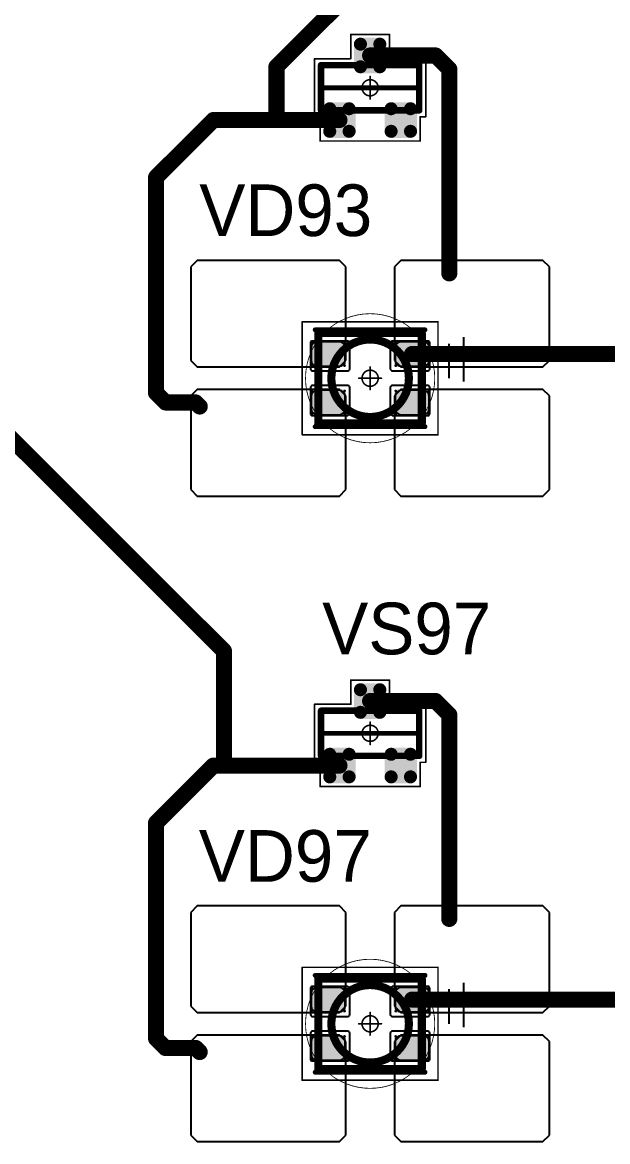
# Model space of a CAD drawing. Header units: millimetres. Extents: x 0 to 400, y 0 to 514.
# Drawn here: x 269.24 to 287.35, y 208.85 to 243.53 of the extents above; entities that cross this region are included whole.
import ezdxf

# ---------------------------------------------------------------- set-up
doc = ezdxf.new("R2010")
doc.units = ezdxf.units.MM
for name, color, linetype in [('Mechanical13', 56, 'Continuous'), ('Mechanical15', 56, 'Continuous'), ('Mechanical2', 216, 'Continuous'), ('TopLayer', 1, 'Continuous'), ('TopOverlay', 2, 'Continuous'), ('TopPaste', 8, 'Continuous'), ('TopSolder', 216, 'Continuous')]:
    doc.layers.add(name, color=color, linetype=linetype)

# ---------------------------------------------------------------- blocks, each defined once
blk = doc.blocks.new('SOT23_85')
at = {"layer": 'Mechanical13', "const_width": 0.2}
for points in [[(-0.7, 1.52), (0.7, 1.52)], [(-0.7, 1.52), (-0.7, -1.52)], [(0.7, 1.52), (0.7, -1.52)], [(-0.7, -1.52), (0.7, -1.52)]]:
    blk.add_lwpolyline(points, dxfattribs=at)
at = {"layer": 'Mechanical13', "const_width": 0.1}
for points in [[(-0.75, 1.52, 1), (-0.65, 1.52, 1)], [(-0.75, 1.52, 1), (-0.65, 1.52, 1)], [(0.65, 1.52, 1), (0.75, 1.52, 1)], [(0.65, 1.52, 1), (0.75, 1.52, 1)], [(-0.75, -1.52, 1), (-0.65, -1.52, 1)], [(-0.75, -1.52, 1), (-0.65, -1.52, 1)], [(0.65, -1.52, 1), (0.75, -1.52, 1)], [(0.65, -1.52, 1), (0.75, -1.52, 1)]]:
    blk.add_lwpolyline(points, format="xyb", close=True, dxfattribs=at)
at = {"layer": 'Mechanical15', "const_width": 0.05}
for points in [[(-0.9, 1.72), (-0.9, 1.55)], [(-0.9, 1.72), (0.9, 1.72)], [(0.9, 1.72), (0.9, 0.6)], [(-1.65, 1.55), (-1.65, -1.55)], [(-1.65, 1.55), (-0.9, 1.55)], [(0, 0.35), (0, -0.35)], [(0.9, 0.6), (1.65, 0.6)], [(1.65, 0.6), (1.65, -0.6)], [(-0.35, 0), (0.35, 0)], [(0.9, -0.6), (1.65, -0.6)], [(0.9, -0.6), (0.9, -1.72)], [(-1.65, -1.55), (-0.9, -1.55)], [(-0.9, -1.55), (-0.9, -1.72)], [(-0.9, -1.72), (0.9, -1.72)]]:
    blk.add_lwpolyline(points, dxfattribs=at)
at = {"layer": 'Mechanical15'}
for points, const_width in [([(-0.913, 1.72, 1), (-0.888, 1.72, 1)], 0.025), ([(-0.913, 1.72, 1), (-0.888, 1.72, 1)], 0.025), ([(0.888, 1.72, 1), (0.913, 1.72, 1)], 0.025), ([(0.888, 1.72, 1), (0.913, 1.72, 1)], 0.025), ([(-1.662, 1.55, 1), (-1.637, 1.55, 1)], 0.025), ([(-1.662, 1.55, 1), (-1.637, 1.55, 1)], 0.025), ([(-0.913, 1.55, 1), (-0.888, 1.55, 1)], 0.025), ([(-0.913, 1.55, 1), (-0.888, 1.55, 1)], 0.025), ([(-0.012, 0.35, 1), (0.012, 0.35, 1)], 0.025), ([(0.888, 0.6, 1), (0.913, 0.6, 1)], 0.025), ([(0.888, 0.6, 1), (0.913, 0.6, 1)], 0.025), ([(1.637, 0.6, 1), (1.662, 0.6, 1)], 0.025), ([(1.637, 0.6, 1), (1.662, 0.6, 1)], 0.025), ([(-0.362, 0, 1), (-0.337, 0, 1)], 0.025), ([(0.25, 0, 1), (-0.25, 0, 1)], 0.05), ([(-0.262, 0, 1), (-0.238, 0, 1)], 0.025), ([(0.238, 0, 1), (0.262, 0, 1)], 0.025), ([(0.337, 0, 1), (0.362, 0, 1)], 0.025), ([(-0.012, -0.35, 1), (0.012, -0.35, 1)], 0.025), ([(0.888, -0.6, 1), (0.913, -0.6, 1)], 0.025), ([(0.888, -0.6, 1), (0.913, -0.6, 1)], 0.025), ([(1.637, -0.6, 1), (1.662, -0.6, 1)], 0.025), ([(1.637, -0.6, 1), (1.662, -0.6, 1)], 0.025), ([(-1.662, -1.55, 1), (-1.637, -1.55, 1)], 0.025), ([(-1.662, -1.55, 1), (-1.637, -1.55, 1)], 0.025), ([(-0.913, -1.55, 1), (-0.888, -1.55, 1)], 0.025), ([(-0.913, -1.55, 1), (-0.888, -1.55, 1)], 0.025), ([(-0.913, -1.72, 1), (-0.888, -1.72, 1)], 0.025), ([(-0.913, -1.72, 1), (-0.888, -1.72, 1)], 0.025), ([(0.888, -1.72, 1), (0.913, -1.72, 1)], 0.025), ([(0.888, -1.72, 1), (0.913, -1.72, 1)], 0.025)]:
    blk.add_lwpolyline(points, format="xyb", close=True, dxfattribs=dict(at, const_width=const_width))
at = {"layer": 'TopLayer', "const_width": 0.1}
for points in [[(-1.4, 1.25, 1), (-1.3, 1.25, 1)], [(-0.7, 1.25, 1), (-0.6, 1.25, 1)], [(-1.4, 0.65, 1), (-1.3, 0.65, 1)], [(-0.7, 0.65, 1), (-0.6, 0.65, 1)], [(0.6, 0.3, 1), (0.7, 0.3, 1)], [(1.3, 0.3, 1), (1.4, 0.3, 1)], [(0.6, -0.3, 1), (0.7, -0.3, 1)], [(1.3, -0.3, 1), (1.4, -0.3, 1)], [(-1.4, -0.65, 1), (-1.3, -0.65, 1)], [(-0.7, -0.65, 1), (-0.6, -0.65, 1)], [(-1.4, -1.25, 1), (-1.3, -1.25, 1)], [(-0.7, -1.25, 1), (-0.6, -1.25, 1)]]:
    blk.add_lwpolyline(points, format="xyb", close=True, dxfattribs=at)
at = {"layer": 'TopLayer'}
for points in [[(-1.45, 1.25), (-1.45, 0.65), (-0.55, 1.25), (-0.55, 0.65)], [(-1.35, 1.35), (-1.35, 0.55), (-0.65, 1.35), (-0.65, 0.55)], [(0.65, 0.4), (0.65, -0.4), (1.35, 0.4), (1.35, -0.4)], [(0.55, 0.3), (0.55, -0.3), (1.45, 0.3), (1.45, -0.3)], [(-1.45, -0.65), (-1.45, -1.25), (-0.55, -0.65), (-0.55, -1.25)], [(-1.35, -0.55), (-1.35, -1.35), (-0.65, -0.55), (-0.65, -1.35)]]:
    blk.add_solid(points, dxfattribs=at)
at = {"layer": 'TopOverlay', "const_width": 0.15}
blk.add_lwpolyline([(0, 1.5), (0, -1.5)], dxfattribs=at)
at = {"layer": 'TopOverlay', "const_width": 0.075}
for points in [[(-0.038, 1.5, 1), (0.038, 1.5, 1)], [(-0.038, -1.5, 1), (0.038, -1.5, 1)]]:
    blk.add_lwpolyline(points, format="xyb", close=True, dxfattribs=at)
at = {"layer": 'TopPaste', "const_width": 0.075}
for points in [[(-1.387, 1.25, 1), (-1.313, 1.25, 1)], [(-0.687, 1.25, 1), (-0.613, 1.25, 1)], [(-1.387, 0.65, 1), (-1.313, 0.65, 1)], [(-0.687, 0.65, 1), (-0.613, 0.65, 1)], [(0.613, 0.3, 1), (0.687, 0.3, 1)], [(1.313, 0.3, 1), (1.387, 0.3, 1)], [(0.613, -0.3, 1), (0.687, -0.3, 1)], [(1.313, -0.3, 1), (1.387, -0.3, 1)], [(-1.387, -0.65, 1), (-1.313, -0.65, 1)], [(-0.687, -0.65, 1), (-0.613, -0.65, 1)], [(-1.387, -1.25, 1), (-1.313, -1.25, 1)], [(-0.687, -1.25, 1), (-0.613, -1.25, 1)]]:
    blk.add_lwpolyline(points, format="xyb", close=True, dxfattribs=at)
at = {"layer": 'TopPaste'}
for points in [[(-1.425, 1.25), (-1.425, 0.65), (-0.575, 1.25), (-0.575, 0.65)], [(-1.35, 1.325), (-1.35, 0.575), (-0.65, 1.325), (-0.65, 0.575)], [(0.65, 0.375), (0.65, -0.375), (1.35, 0.375), (1.35, -0.375)], [(0.575, 0.3), (0.575, -0.3), (1.425, 0.3), (1.425, -0.3)], [(-1.425, -0.65), (-1.425, -1.25), (-0.575, -0.65), (-0.575, -1.25)], [(-1.35, -0.575), (-1.35, -1.325), (-0.65, -0.575), (-0.65, -1.325)]]:
    blk.add_solid(points, dxfattribs=at)
at = {"layer": 'TopSolder', "const_width": 0.202}
for points in [[(-1.451, 1.25, 1), (-1.249, 1.25, 1)], [(-0.751, 1.25, 1), (-0.549, 1.25, 1)], [(-1.451, 0.65, 1), (-1.249, 0.65, 1)], [(-0.751, 0.65, 1), (-0.549, 0.65, 1)], [(0.549, 0.3, 1), (0.751, 0.3, 1)], [(1.249, 0.3, 1), (1.451, 0.3, 1)], [(0.549, -0.3, 1), (0.751, -0.3, 1)], [(1.249, -0.3, 1), (1.451, -0.3, 1)], [(-1.451, -0.65, 1), (-1.249, -0.65, 1)], [(-0.751, -0.65, 1), (-0.549, -0.65, 1)], [(-1.451, -1.25, 1), (-1.249, -1.25, 1)], [(-0.751, -1.25, 1), (-0.549, -1.25, 1)]]:
    blk.add_lwpolyline(points, format="xyb", close=True, dxfattribs=at)
at = {"layer": 'TopSolder'}
for points in [[(-1.35, 1.452), (-1.35, 0.448), (-0.65, 1.452), (-0.65, 0.448)], [(-1.552, 1.25), (-1.552, 0.65), (-0.448, 1.25), (-0.448, 0.65)], [(0.65, 0.502), (0.65, -0.502), (1.35, 0.502), (1.35, -0.502)], [(0.448, 0.3), (0.448, -0.3), (1.552, 0.3), (1.552, -0.3)], [(-1.552, -0.65), (-1.552, -1.25), (-0.448, -0.65), (-0.448, -1.25)], [(-1.35, -0.448), (-1.35, -1.452), (-0.65, -0.448), (-0.65, -1.452)]]:
    blk.add_solid(points, dxfattribs=at)
blk = doc.blocks.new('SOT23_89')
at = {"layer": 'Mechanical13', "const_width": 0.2}
for points in [[(-0.7, 1.52), (0.7, 1.52)], [(-0.7, 1.52), (-0.7, -1.52)], [(0.7, 1.52), (0.7, -1.52)], [(-0.7, -1.52), (0.7, -1.52)]]:
    blk.add_lwpolyline(points, dxfattribs=at)
at = {"layer": 'Mechanical13', "const_width": 0.1}
for points in [[(-0.75, 1.52, 1), (-0.65, 1.52, 1)], [(-0.75, 1.52, 1), (-0.65, 1.52, 1)], [(0.65, 1.52, 1), (0.75, 1.52, 1)], [(0.65, 1.52, 1), (0.75, 1.52, 1)], [(-0.75, -1.52, 1), (-0.65, -1.52, 1)], [(-0.75, -1.52, 1), (-0.65, -1.52, 1)], [(0.65, -1.52, 1), (0.75, -1.52, 1)], [(0.65, -1.52, 1), (0.75, -1.52, 1)]]:
    blk.add_lwpolyline(points, format="xyb", close=True, dxfattribs=at)
at = {"layer": 'Mechanical15', "const_width": 0.05}
for points in [[(-0.9, 1.72), (-0.9, 1.55)], [(-0.9, 1.72), (0.9, 1.72)], [(0.9, 1.72), (0.9, 0.6)], [(-1.65, 1.55), (-1.65, -1.55)], [(-1.65, 1.55), (-0.9, 1.55)], [(0, 0.35), (0, -0.35)], [(0.9, 0.6), (1.65, 0.6)], [(1.65, 0.6), (1.65, -0.6)], [(-0.35, 0), (0.35, 0)], [(0.9, -0.6), (1.65, -0.6)], [(0.9, -0.6), (0.9, -1.72)], [(-1.65, -1.55), (-0.9, -1.55)], [(-0.9, -1.55), (-0.9, -1.72)], [(-0.9, -1.72), (0.9, -1.72)]]:
    blk.add_lwpolyline(points, dxfattribs=at)
at = {"layer": 'Mechanical15'}
for points, const_width in [([(-0.913, 1.72, 1), (-0.888, 1.72, 1)], 0.025), ([(-0.913, 1.72, 1), (-0.888, 1.72, 1)], 0.025), ([(0.888, 1.72, 1), (0.913, 1.72, 1)], 0.025), ([(0.888, 1.72, 1), (0.913, 1.72, 1)], 0.025), ([(-1.662, 1.55, 1), (-1.637, 1.55, 1)], 0.025), ([(-1.662, 1.55, 1), (-1.637, 1.55, 1)], 0.025), ([(-0.913, 1.55, 1), (-0.888, 1.55, 1)], 0.025), ([(-0.913, 1.55, 1), (-0.888, 1.55, 1)], 0.025), ([(-0.012, 0.35, 1), (0.012, 0.35, 1)], 0.025), ([(0.888, 0.6, 1), (0.913, 0.6, 1)], 0.025), ([(0.888, 0.6, 1), (0.913, 0.6, 1)], 0.025), ([(1.637, 0.6, 1), (1.662, 0.6, 1)], 0.025), ([(1.637, 0.6, 1), (1.662, 0.6, 1)], 0.025), ([(-0.362, 0, 1), (-0.337, 0, 1)], 0.025), ([(0.25, 0, 1), (-0.25, 0, 1)], 0.05), ([(-0.262, 0, 1), (-0.238, 0, 1)], 0.025), ([(0.238, 0, 1), (0.262, 0, 1)], 0.025), ([(0.337, 0, 1), (0.362, 0, 1)], 0.025), ([(-0.012, -0.35, 1), (0.012, -0.35, 1)], 0.025), ([(0.888, -0.6, 1), (0.913, -0.6, 1)], 0.025), ([(0.888, -0.6, 1), (0.913, -0.6, 1)], 0.025), ([(1.637, -0.6, 1), (1.662, -0.6, 1)], 0.025), ([(1.637, -0.6, 1), (1.662, -0.6, 1)], 0.025), ([(-1.662, -1.55, 1), (-1.637, -1.55, 1)], 0.025), ([(-1.662, -1.55, 1), (-1.637, -1.55, 1)], 0.025), ([(-0.913, -1.55, 1), (-0.888, -1.55, 1)], 0.025), ([(-0.913, -1.55, 1), (-0.888, -1.55, 1)], 0.025), ([(-0.913, -1.72, 1), (-0.888, -1.72, 1)], 0.025), ([(-0.913, -1.72, 1), (-0.888, -1.72, 1)], 0.025), ([(0.888, -1.72, 1), (0.913, -1.72, 1)], 0.025), ([(0.888, -1.72, 1), (0.913, -1.72, 1)], 0.025)]:
    blk.add_lwpolyline(points, format="xyb", close=True, dxfattribs=dict(at, const_width=const_width))
at = {"layer": 'TopLayer', "const_width": 0.1}
for points in [[(-1.4, 1.25, 1), (-1.3, 1.25, 1)], [(-0.7, 1.25, 1), (-0.6, 1.25, 1)], [(-1.4, 0.65, 1), (-1.3, 0.65, 1)], [(-0.7, 0.65, 1), (-0.6, 0.65, 1)], [(0.6, 0.3, 1), (0.7, 0.3, 1)], [(1.3, 0.3, 1), (1.4, 0.3, 1)], [(0.6, -0.3, 1), (0.7, -0.3, 1)], [(1.3, -0.3, 1), (1.4, -0.3, 1)], [(-1.4, -0.65, 1), (-1.3, -0.65, 1)], [(-0.7, -0.65, 1), (-0.6, -0.65, 1)], [(-1.4, -1.25, 1), (-1.3, -1.25, 1)], [(-0.7, -1.25, 1), (-0.6, -1.25, 1)]]:
    blk.add_lwpolyline(points, format="xyb", close=True, dxfattribs=at)
at = {"layer": 'TopLayer'}
for points in [[(-1.45, 1.25), (-1.45, 0.65), (-0.55, 1.25), (-0.55, 0.65)], [(-1.35, 1.35), (-1.35, 0.55), (-0.65, 1.35), (-0.65, 0.55)], [(0.65, 0.4), (0.65, -0.4), (1.35, 0.4), (1.35, -0.4)], [(0.55, 0.3), (0.55, -0.3), (1.45, 0.3), (1.45, -0.3)], [(-1.45, -0.65), (-1.45, -1.25), (-0.55, -0.65), (-0.55, -1.25)], [(-1.35, -0.55), (-1.35, -1.35), (-0.65, -0.55), (-0.65, -1.35)]]:
    blk.add_solid(points, dxfattribs=at)
at = {"layer": 'TopOverlay', "const_width": 0.15}
blk.add_lwpolyline([(0, 1.5), (0, -1.5)], dxfattribs=at)
at = {"layer": 'TopOverlay', "const_width": 0.075}
for points in [[(-0.038, 1.5, 1), (0.038, 1.5, 1)], [(-0.038, -1.5, 1), (0.038, -1.5, 1)]]:
    blk.add_lwpolyline(points, format="xyb", close=True, dxfattribs=at)
at = {"layer": 'TopPaste', "const_width": 0.075}
for points in [[(-1.387, 1.25, 1), (-1.313, 1.25, 1)], [(-0.687, 1.25, 1), (-0.613, 1.25, 1)], [(-1.387, 0.65, 1), (-1.313, 0.65, 1)], [(-0.687, 0.65, 1), (-0.613, 0.65, 1)], [(0.613, 0.3, 1), (0.687, 0.3, 1)], [(1.313, 0.3, 1), (1.387, 0.3, 1)], [(0.613, -0.3, 1), (0.687, -0.3, 1)], [(1.313, -0.3, 1), (1.387, -0.3, 1)], [(-1.387, -0.65, 1), (-1.313, -0.65, 1)], [(-0.687, -0.65, 1), (-0.613, -0.65, 1)], [(-1.387, -1.25, 1), (-1.313, -1.25, 1)], [(-0.687, -1.25, 1), (-0.613, -1.25, 1)]]:
    blk.add_lwpolyline(points, format="xyb", close=True, dxfattribs=at)
at = {"layer": 'TopPaste'}
for points in [[(-1.425, 1.25), (-1.425, 0.65), (-0.575, 1.25), (-0.575, 0.65)], [(-1.35, 1.325), (-1.35, 0.575), (-0.65, 1.325), (-0.65, 0.575)], [(0.65, 0.375), (0.65, -0.375), (1.35, 0.375), (1.35, -0.375)], [(0.575, 0.3), (0.575, -0.3), (1.425, 0.3), (1.425, -0.3)], [(-1.425, -0.65), (-1.425, -1.25), (-0.575, -0.65), (-0.575, -1.25)], [(-1.35, -0.575), (-1.35, -1.325), (-0.65, -0.575), (-0.65, -1.325)]]:
    blk.add_solid(points, dxfattribs=at)
at = {"layer": 'TopSolder', "const_width": 0.202}
for points in [[(-1.451, 1.25, 1), (-1.249, 1.25, 1)], [(-0.751, 1.25, 1), (-0.549, 1.25, 1)], [(-1.451, 0.65, 1), (-1.249, 0.65, 1)], [(-0.751, 0.65, 1), (-0.549, 0.65, 1)], [(0.549, 0.3, 1), (0.751, 0.3, 1)], [(1.249, 0.3, 1), (1.451, 0.3, 1)], [(0.549, -0.3, 1), (0.751, -0.3, 1)], [(1.249, -0.3, 1), (1.451, -0.3, 1)], [(-1.451, -0.65, 1), (-1.249, -0.65, 1)], [(-0.751, -0.65, 1), (-0.549, -0.65, 1)], [(-1.451, -1.25, 1), (-1.249, -1.25, 1)], [(-0.751, -1.25, 1), (-0.549, -1.25, 1)]]:
    blk.add_lwpolyline(points, format="xyb", close=True, dxfattribs=at)
at = {"layer": 'TopSolder'}
for points in [[(-1.35, 1.452), (-1.35, 0.448), (-0.65, 1.452), (-0.65, 0.448)], [(-1.552, 1.25), (-1.552, 0.65), (-0.448, 1.25), (-0.448, 0.65)], [(0.65, 0.502), (0.65, -0.502), (1.35, 0.502), (1.35, -0.502)], [(0.448, 0.3), (0.448, -0.3), (1.552, 0.3), (1.552, -0.3)], [(-1.552, -0.65), (-1.552, -1.25), (-0.448, -0.65), (-0.448, -1.25)], [(-1.35, -0.448), (-1.35, -1.452), (-0.65, -0.448), (-0.65, -1.452)]]:
    blk.add_solid(points, dxfattribs=at)
blk = doc.blocks.new('E65F_258')
at = {"layer": 'Mechanical13'}
for p, q in [((2.441, 1.071), (2.441, 0)), ((1.905, 0.536), (2.976, 0.536))]:
    blk.add_line(p, q, dxfattribs=at)
at = {"layer": 'Mechanical13', "const_width": 0.25}
for points in [[(-1.6, -1.4), (-1.6, 1.4)], [(-1.6, 1.4), (1.6, 1.4)], [(1.6, -1.4), (1.6, 1.4)], [(-1.6, -1.4), (1.6, -1.4)]]:
    blk.add_lwpolyline(points, dxfattribs=at)
at = {"layer": 'Mechanical13'}
for points, const_width in [([(-1.663, 1.4, 1), (-1.538, 1.4, 1)], 0.125), ([(-1.663, 1.4, 1), (-1.538, 1.4, 1)], 0.125), ([(1.537, 1.4, 1), (1.662, 1.4, 1)], 0.125), ([(1.537, 1.4, 1), (1.662, 1.4, 1)], 0.125), ([(1.2, 0, 1), (-1.2, 0, 1)], 0.25), ([(-1.263, 0, 1), (-1.138, 0, 1)], 0.125), ([(1.137, 0, 1), (1.262, 0, 1)], 0.125), ([(-1.663, -1.4, 1), (-1.538, -1.4, 1)], 0.125), ([(-1.663, -1.4, 1), (-1.538, -1.4, 1)], 0.125), ([(1.537, -1.4, 1), (1.662, -1.4, 1)], 0.125), ([(1.537, -1.4, 1), (1.662, -1.4, 1)], 0.125)]:
    blk.add_lwpolyline(points, format="xyb", close=True, dxfattribs=dict(at, const_width=const_width))
at = {"layer": 'Mechanical15', "const_width": 0.05}
for points in [[(-2.1, 1.75), (2.1, 1.75)], [(-2.1, -1.75), (-2.1, 1.75)], [(2.1, -1.75), (2.1, 1.75)], [(0, -0.35), (0, 0.35)], [(0, -0.35), (0, 0.35)], [(-0.35, 0), (0.35, 0)], [(-0.35, 0), (0.35, 0)], [(-2.1, -1.75), (2.1, -1.75)]]:
    blk.add_lwpolyline(points, dxfattribs=at)
at = {"layer": 'Mechanical15'}
for points, const_width in [([(-2.113, 1.75, 1), (-2.088, 1.75, 1)], 0.025), ([(-2.113, 1.75, 1), (-2.088, 1.75, 1)], 0.025), ([(2.087, 1.75, 1), (2.112, 1.75, 1)], 0.025), ([(2.087, 1.75, 1), (2.112, 1.75, 1)], 0.025), ([(-0.013, 0.35, 1), (0.012, 0.35, 1)], 0.025), ([(-0.013, 0.35, 1), (0.012, 0.35, 1)], 0.025), ([(-0.363, 0, 1), (-0.338, 0, 1)], 0.025), ([(-0.363, 0, 1), (-0.338, 0, 1)], 0.025), ([(0.25, 0, 1), (-0.25, 0, 1)], 0.05), ([(0.25, 0, 1), (-0.25, 0, 1)], 0.05), ([(-0.263, 0, 1), (-0.238, 0, 1)], 0.025), ([(-0.263, 0, 1), (-0.238, 0, 1)], 0.025), ([(0.237, 0, 1), (0.262, 0, 1)], 0.025), ([(0.237, 0, 1), (0.262, 0, 1)], 0.025), ([(0.337, 0, 1), (0.362, 0, 1)], 0.025), ([(0.337, 0, 1), (0.362, 0, 1)], 0.025), ([(-0.013, -0.35, 1), (0.012, -0.35, 1)], 0.025), ([(-0.013, -0.35, 1), (0.012, -0.35, 1)], 0.025), ([(-2.113, -1.75, 1), (-2.088, -1.75, 1)], 0.025), ([(-2.113, -1.75, 1), (-2.088, -1.75, 1)], 0.025), ([(2.087, -1.75, 1), (2.112, -1.75, 1)], 0.025), ([(2.087, -1.75, 1), (2.112, -1.75, 1)], 0.025)]:
    blk.add_lwpolyline(points, format="xyb", close=True, dxfattribs=dict(at, const_width=const_width))
at = {"layer": 'TopLayer'}
for p, q in [((-5.35, 3.65), (-5.55, 3.45)), ((-0.95, 3.65), (-5.35, 3.65)), ((-5.35, 3.65), (-5.35, 3.65)), ((-0.75, 3.45), (-0.95, 3.65)), ((0.95, 3.65), (0.75, 3.45)), ((5.35, 3.65), (0.95, 3.65)), ((0.95, 3.65), (0.95, 3.65)), ((5.55, 3.45), (5.35, 3.65)), ((-5.55, 3.45), (-5.55, 3.45)), ((-5.55, 3.45), (-5.55, 0.55)), ((-0.75, 0.55), (-0.75, 3.45)), ((0.75, 3.45), (0.75, 3.45)), ((0.75, 3.45), (0.75, 0.55)), ((5.55, 0.55), (5.55, 3.45)), ((-5.55, 0.55), (-5.35, 0.35)), ((-5.35, 0.35), (-0.95, 0.35)), ((-0.95, 0.35), (-0.75, 0.55)), ((0.75, 0.55), (0.95, 0.35)), ((0.95, 0.35), (5.35, 0.35)), ((5.35, 0.35), (5.55, 0.55)), ((-5.35, -0.35), (-5.55, -0.55)), ((-5.55, -0.55), (-5.55, -0.55)), ((-5.55, -0.55), (-5.55, -3.45)), ((-0.95, -0.35), (-5.35, -0.35)), ((-5.35, -0.35), (-5.35, -0.35)), ((-0.75, -0.55), (-0.95, -0.35)), ((-0.75, -3.45), (-0.75, -0.55)), ((0.95, -0.35), (0.75, -0.55)), ((0.75, -0.55), (0.75, -0.55)), ((0.75, -0.55), (0.75, -3.45)), ((5.35, -0.35), (0.95, -0.35)), ((0.95, -0.35), (0.95, -0.35)), ((5.55, -0.55), (5.35, -0.35)), ((5.55, -3.45), (5.55, -0.55)), ((-5.55, -3.45), (-5.35, -3.65)), ((-0.95, -3.65), (-0.75, -3.45)), ((0.75, -3.45), (0.95, -3.65)), ((5.35, -3.65), (5.55, -3.45)), ((-5.35, -3.65), (-0.95, -3.65)), ((0.95, -3.65), (5.35, -3.65))]:
    blk.add_line(p, q, dxfattribs=at)
at = {"layer": 'TopLayer', "const_width": 0.04}
for points in [[(-1.83, 1.11, 1), (-1.79, 1.11, 1)], [(-0.81, 1.11, 1), (-0.77, 1.11, 1)], [(0.77, 1.11, 1), (0.81, 1.11, 1)], [(1.79, 1.11, 1), (1.83, 1.11, 1)], [(-1.83, 0.39, 1), (-1.79, 0.39, 1)], [(-0.81, 0.39, 1), (-0.77, 0.39, 1)], [(0.77, 0.39, 1), (0.81, 0.39, 1)], [(1.79, 0.39, 1), (1.83, 0.39, 1)], [(-1.83, -0.39, 1), (-1.79, -0.39, 1)], [(-0.81, -0.39, 1), (-0.77, -0.39, 1)], [(0.77, -0.39, 1), (0.81, -0.39, 1)], [(1.79, -0.39, 1), (1.83, -0.39, 1)], [(-1.83, -1.11, 1), (-1.79, -1.11, 1)], [(-0.81, -1.11, 1), (-0.77, -1.11, 1)], [(0.77, -1.11, 1), (0.81, -1.11, 1)], [(1.79, -1.11, 1), (1.83, -1.11, 1)]]:
    blk.add_lwpolyline(points, format="xyb", close=True, dxfattribs=at)
at = {"layer": 'TopLayer'}
for points in [[(-1.85, 1.11), (-1.85, 0.39), (-0.75, 1.11), (-0.75, 0.39)], [(-1.81, 1.15), (-1.81, 0.35), (-0.79, 1.15), (-0.79, 0.35)], [(0.75, 1.11), (0.75, 0.39), (1.85, 1.11), (1.85, 0.39)], [(0.79, 1.15), (0.79, 0.35), (1.81, 1.15), (1.81, 0.35)], [(-1.85, -0.39), (-1.85, -1.11), (-0.75, -0.39), (-0.75, -1.11)], [(-1.81, -0.35), (-1.81, -1.15), (-0.79, -0.35), (-0.79, -1.15)], [(0.75, -0.39), (0.75, -1.11), (1.85, -0.39), (1.85, -1.11)], [(0.79, -0.35), (0.79, -1.15), (1.81, -0.35), (1.81, -1.15)]]:
    blk.add_solid(points, dxfattribs=at)
at = {"layer": 'TopOverlay'}
for p, q in [((2.886, 1.271), (2.886, -0.1)), ((2.2, 0.586), (3.571, 0.586))]:
    blk.add_line(p, q, dxfattribs=at)
at = {"layer": 'TopOverlay', "const_width": 0.15}
for points in [[(-1.7, 1.5), (1.7, 1.5)], [(-1.7, -1.5), (1.7, -1.5)]]:
    blk.add_lwpolyline(points, dxfattribs=at)
at = {"layer": 'TopOverlay', "const_width": 0.075}
for points in [[(-1.738, 1.5, 1), (-1.663, 1.5, 1)], [(1.662, 1.5, 1), (1.737, 1.5, 1)], [(-1.738, -1.5, 1), (-1.663, -1.5, 1)], [(1.662, -1.5, 1), (1.737, -1.5, 1)]]:
    blk.add_lwpolyline(points, format="xyb", close=True, dxfattribs=at)
at = {"layer": 'TopPaste'}
for p, q in [((-1.773, 1.073), (-1.814, 1.011)), ((-1.711, 1.114), (-1.773, 1.073)), ((-1.638, 1.129), (-1.711, 1.114)), ((-0.963, 1.129), (-1.638, 1.129)), ((-0.889, 1.114), (-0.963, 1.129)), ((-0.827, 1.073), (-0.889, 1.114)), ((-0.786, 1.011), (-0.827, 1.073)), ((0.827, 1.073), (0.786, 1.011)), ((0.889, 1.114), (0.827, 1.073)), ((0.962, 1.129), (0.889, 1.114)), ((1.637, 1.129), (0.962, 1.129)), ((1.711, 1.114), (1.637, 1.129)), ((1.773, 1.073), (1.711, 1.114)), ((1.814, 1.011), (1.773, 1.073)), ((-1.814, 1.011), (-1.829, 0.938)), ((-1.829, 0.938), (-1.829, 0.563)), ((-0.771, 0.938), (-0.786, 1.011)), ((-0.771, 0.563), (-0.771, 0.938)), ((0.786, 1.011), (0.771, 0.938)), ((0.771, 0.938), (0.771, 0.563)), ((1.829, 0.938), (1.814, 1.011)), ((1.829, 0.563), (1.829, 0.938)), ((-1.829, 0.563), (-1.814, 0.489)), ((-1.814, 0.489), (-1.773, 0.427)), ((-1.773, 0.427), (-1.711, 0.386)), ((-1.711, 0.386), (-1.638, 0.371)), ((-1.638, 0.371), (-0.963, 0.371)), ((-0.963, 0.371), (-0.889, 0.386)), ((-0.889, 0.386), (-0.827, 0.427)), ((-0.827, 0.427), (-0.786, 0.489)), ((-0.786, 0.489), (-0.771, 0.563)), ((0.771, 0.563), (0.786, 0.489)), ((0.786, 0.489), (0.827, 0.427)), ((0.827, 0.427), (0.889, 0.386)), ((0.889, 0.386), (0.962, 0.371)), ((0.962, 0.371), (1.637, 0.371)), ((1.637, 0.371), (1.711, 0.386)), ((1.711, 0.386), (1.773, 0.427)), ((1.773, 0.427), (1.814, 0.489)), ((1.814, 0.489), (1.829, 0.563)), ((-1.814, -0.489), (-1.829, -0.563)), ((-1.829, -0.563), (-1.829, -0.938)), ((-1.773, -0.427), (-1.814, -0.489)), ((-1.711, -0.386), (-1.773, -0.427)), ((-1.638, -0.371), (-1.711, -0.386)), ((-0.963, -0.371), (-1.638, -0.371)), ((-0.889, -0.386), (-0.963, -0.371)), ((-0.827, -0.427), (-0.889, -0.386)), ((-0.786, -0.489), (-0.827, -0.427)), ((-0.771, -0.563), (-0.786, -0.489)), ((-0.771, -0.938), (-0.771, -0.563)), ((0.786, -0.489), (0.771, -0.563)), ((0.771, -0.563), (0.771, -0.938)), ((0.827, -0.427), (0.786, -0.489)), ((0.889, -0.386), (0.827, -0.427)), ((0.962, -0.371), (0.889, -0.386)), ((1.637, -0.371), (0.962, -0.371)), ((1.711, -0.386), (1.637, -0.371)), ((1.773, -0.427), (1.711, -0.386)), ((1.814, -0.489), (1.773, -0.427)), ((1.829, -0.563), (1.814, -0.489)), ((1.829, -0.938), (1.829, -0.563)), ((-1.829, -0.938), (-1.814, -1.011)), ((-1.814, -1.011), (-1.773, -1.073)), ((-0.827, -1.073), (-0.786, -1.011)), ((-0.786, -1.011), (-0.771, -0.938)), ((0.771, -0.938), (0.786, -1.011)), ((0.786, -1.011), (0.827, -1.073)), ((1.773, -1.073), (1.814, -1.011)), ((1.814, -1.011), (1.829, -0.938)), ((-1.773, -1.073), (-1.711, -1.114)), ((-1.711, -1.114), (-1.638, -1.129)), ((-1.638, -1.129), (-0.963, -1.129)), ((-0.963, -1.129), (-0.889, -1.114)), ((-0.889, -1.114), (-0.827, -1.073)), ((0.827, -1.073), (0.889, -1.114)), ((0.889, -1.114), (0.962, -1.129)), ((0.962, -1.129), (1.637, -1.129)), ((1.637, -1.129), (1.711, -1.114)), ((1.711, -1.114), (1.773, -1.073))]:
    blk.add_line(p, q, dxfattribs=at)
at = {"layer": 'TopSolder'}
for p, q in [((-1.842, 1.129), (-1.85, 1.111)), ((-1.85, 1.111), (-1.85, 1.101)), ((-1.85, 1.101), (-1.85, 1.101)), ((-1.85, 1.101), (-1.85, 0.301)), ((-1.828, 1.143), (-1.842, 1.129)), ((-1.81, 1.151), (-1.828, 1.143)), ((-1.8, 1.151), (-1.81, 1.151)), ((-0.7, 1.151), (-1.8, 1.151)), ((-0.685, 1.151), (-0.7, 1.151)), ((-0.7, 1.151), (-0.7, 1.151)), ((-0.658, 1.139), (-0.685, 1.151)), ((-0.636, 1.118), (-0.658, 1.139)), ((-0.625, 1.09), (-0.636, 1.118)), ((-0.625, 1.076), (-0.625, 1.09)), ((-0.625, 0.301), (-0.625, 1.076)), ((0.636, 1.118), (0.625, 1.09)), ((0.625, 1.09), (0.625, 1.076)), ((0.625, 1.076), (0.625, 1.076)), ((0.625, 1.076), (0.625, 0.301)), ((0.657, 1.139), (0.636, 1.118)), ((0.685, 1.151), (0.657, 1.139)), ((0.7, 1.151), (0.685, 1.151)), ((1.8, 1.151), (0.7, 1.151)), ((1.81, 1.151), (1.8, 1.151)), ((1.8, 1.151), (1.8, 1.151)), ((1.828, 1.143), (1.81, 1.151)), ((1.842, 1.129), (1.828, 1.143)), ((1.85, 1.111), (1.842, 1.129)), ((1.85, 1.101), (1.85, 1.111)), ((1.85, 0.301), (1.85, 1.101)), ((-1.85, 0.301), (-1.85, 0.286)), ((-1.85, 0.286), (-1.839, 0.258)), ((-1.839, 0.258), (-1.818, 0.237)), ((-1.818, 0.237), (-1.79, 0.226)), ((-1.79, 0.226), (-1.775, 0.226)), ((-1.775, 0.226), (-1.775, 0.226)), ((-1.775, 0.226), (-0.7, 0.226)), ((-0.7, 0.226), (-0.685, 0.226)), ((-0.685, 0.226), (-0.658, 0.237)), ((-0.658, 0.237), (-0.636, 0.258)), ((-0.636, 0.258), (-0.625, 0.286)), ((-0.625, 0.286), (-0.625, 0.301)), ((-0.625, 0.301), (-0.625, 0.301)), ((0.625, 0.301), (0.625, 0.286)), ((0.625, 0.286), (0.636, 0.258)), ((0.636, 0.258), (0.657, 0.237)), ((0.657, 0.237), (0.685, 0.226)), ((0.685, 0.226), (0.7, 0.226)), ((0.7, 0.226), (0.7, 0.226)), ((0.7, 0.226), (1.775, 0.226)), ((1.775, 0.226), (1.79, 0.226)), ((1.79, 0.226), (1.817, 0.237)), ((1.817, 0.237), (1.839, 0.258)), ((1.839, 0.258), (1.85, 0.286)), ((1.85, 0.286), (1.85, 0.301)), ((1.85, 0.301), (1.85, 0.301)), ((-1.839, -0.257), (-1.85, -0.285)), ((-1.85, -0.285), (-1.85, -0.299)), ((-1.85, -0.299), (-1.85, -0.299)), ((-1.85, -0.299), (-1.85, -1.099)), ((-1.818, -0.236), (-1.839, -0.257)), ((-1.79, -0.224), (-1.818, -0.236)), ((-1.775, -0.224), (-1.79, -0.224)), ((-0.7, -0.224), (-1.775, -0.224)), ((-0.685, -0.224), (-0.7, -0.224)), ((-0.7, -0.224), (-0.7, -0.224)), ((-0.658, -0.236), (-0.685, -0.224)), ((-0.636, -0.257), (-0.658, -0.236)), ((-0.625, -0.285), (-0.636, -0.257)), ((-0.625, -0.299), (-0.625, -0.285)), ((-0.625, -1.074), (-0.625, -0.299)), ((0.636, -0.257), (0.625, -0.285)), ((0.625, -0.285), (0.625, -0.299)), ((0.625, -0.299), (0.625, -0.299)), ((0.625, -0.299), (0.625, -1.074)), ((0.657, -0.236), (0.636, -0.257)), ((0.685, -0.224), (0.657, -0.236)), ((0.7, -0.224), (0.685, -0.224)), ((1.775, -0.224), (0.7, -0.224)), ((1.79, -0.224), (1.775, -0.224)), ((1.775, -0.224), (1.775, -0.224)), ((1.817, -0.236), (1.79, -0.224)), ((1.839, -0.257), (1.817, -0.236)), ((1.85, -0.285), (1.839, -0.257)), ((1.85, -0.299), (1.85, -0.285)), ((1.85, -1.099), (1.85, -0.299)), ((-1.85, -1.099), (-1.85, -1.109)), ((-1.85, -1.109), (-1.842, -1.128)), ((-1.842, -1.128), (-1.828, -1.142)), ((-1.828, -1.142), (-1.81, -1.149)), ((-1.81, -1.149), (-1.8, -1.149)), ((-1.8, -1.149), (-0.7, -1.149)), ((-1.8, -1.149), (-1.8, -1.149)), ((-0.7, -1.149), (-0.685, -1.149)), ((-0.685, -1.149), (-0.658, -1.138)), ((-0.658, -1.138), (-0.636, -1.117)), ((-0.636, -1.117), (-0.625, -1.089)), ((-0.625, -1.089), (-0.625, -1.074)), ((-0.625, -1.074), (-0.625, -1.074)), ((0.625, -1.074), (0.625, -1.089)), ((0.625, -1.089), (0.636, -1.117)), ((0.636, -1.117), (0.657, -1.138)), ((0.657, -1.138), (0.685, -1.149)), ((0.685, -1.149), (0.7, -1.149)), ((0.7, -1.149), (1.8, -1.149)), ((0.7, -1.149), (0.7, -1.149)), ((1.8, -1.149), (1.81, -1.149)), ((1.81, -1.149), (1.828, -1.142)), ((1.828, -1.142), (1.842, -1.128)), ((1.842, -1.128), (1.85, -1.109)), ((1.85, -1.109), (1.85, -1.099)), ((1.85, -1.099), (1.85, -1.099))]:
    blk.add_line(p, q, dxfattribs=at)
blk = doc.blocks.new('E65F_262')
at = {"layer": 'Mechanical13'}
for p, q in [((2.441, 1.071), (2.441, 0)), ((1.905, 0.536), (2.976, 0.536))]:
    blk.add_line(p, q, dxfattribs=at)
at = {"layer": 'Mechanical13', "const_width": 0.25}
for points in [[(-1.6, -1.4), (-1.6, 1.4)], [(-1.6, 1.4), (1.6, 1.4)], [(1.6, -1.4), (1.6, 1.4)], [(-1.6, -1.4), (1.6, -1.4)]]:
    blk.add_lwpolyline(points, dxfattribs=at)
at = {"layer": 'Mechanical13'}
for points, const_width in [([(-1.663, 1.4, 1), (-1.538, 1.4, 1)], 0.125), ([(-1.663, 1.4, 1), (-1.538, 1.4, 1)], 0.125), ([(1.537, 1.4, 1), (1.662, 1.4, 1)], 0.125), ([(1.537, 1.4, 1), (1.662, 1.4, 1)], 0.125), ([(1.2, 0, 1), (-1.2, 0, 1)], 0.25), ([(-1.263, 0, 1), (-1.138, 0, 1)], 0.125), ([(1.137, 0, 1), (1.262, 0, 1)], 0.125), ([(-1.663, -1.4, 1), (-1.538, -1.4, 1)], 0.125), ([(-1.663, -1.4, 1), (-1.538, -1.4, 1)], 0.125), ([(1.537, -1.4, 1), (1.662, -1.4, 1)], 0.125), ([(1.537, -1.4, 1), (1.662, -1.4, 1)], 0.125)]:
    blk.add_lwpolyline(points, format="xyb", close=True, dxfattribs=dict(at, const_width=const_width))
at = {"layer": 'Mechanical15', "const_width": 0.05}
for points in [[(-2.1, 1.75), (2.1, 1.75)], [(-2.1, -1.75), (-2.1, 1.75)], [(2.1, -1.75), (2.1, 1.75)], [(0, -0.35), (0, 0.35)], [(0, -0.35), (0, 0.35)], [(-0.35, 0), (0.35, 0)], [(-0.35, 0), (0.35, 0)], [(-2.1, -1.75), (2.1, -1.75)]]:
    blk.add_lwpolyline(points, dxfattribs=at)
at = {"layer": 'Mechanical15'}
for points, const_width in [([(-2.113, 1.75, 1), (-2.088, 1.75, 1)], 0.025), ([(-2.113, 1.75, 1), (-2.088, 1.75, 1)], 0.025), ([(2.087, 1.75, 1), (2.112, 1.75, 1)], 0.025), ([(2.087, 1.75, 1), (2.112, 1.75, 1)], 0.025), ([(-0.013, 0.35, 1), (0.012, 0.35, 1)], 0.025), ([(-0.013, 0.35, 1), (0.012, 0.35, 1)], 0.025), ([(-0.363, 0, 1), (-0.338, 0, 1)], 0.025), ([(-0.363, 0, 1), (-0.338, 0, 1)], 0.025), ([(0.25, 0, 1), (-0.25, 0, 1)], 0.05), ([(0.25, 0, 1), (-0.25, 0, 1)], 0.05), ([(-0.263, 0, 1), (-0.238, 0, 1)], 0.025), ([(-0.263, 0, 1), (-0.238, 0, 1)], 0.025), ([(0.237, 0, 1), (0.262, 0, 1)], 0.025), ([(0.237, 0, 1), (0.262, 0, 1)], 0.025), ([(0.337, 0, 1), (0.362, 0, 1)], 0.025), ([(0.337, 0, 1), (0.362, 0, 1)], 0.025), ([(-0.013, -0.35, 1), (0.012, -0.35, 1)], 0.025), ([(-0.013, -0.35, 1), (0.012, -0.35, 1)], 0.025), ([(-2.113, -1.75, 1), (-2.088, -1.75, 1)], 0.025), ([(-2.113, -1.75, 1), (-2.088, -1.75, 1)], 0.025), ([(2.087, -1.75, 1), (2.112, -1.75, 1)], 0.025), ([(2.087, -1.75, 1), (2.112, -1.75, 1)], 0.025)]:
    blk.add_lwpolyline(points, format="xyb", close=True, dxfattribs=dict(at, const_width=const_width))
at = {"layer": 'TopLayer'}
for p, q in [((-5.35, 3.65), (-5.55, 3.45)), ((-0.95, 3.65), (-5.35, 3.65)), ((-5.35, 3.65), (-5.35, 3.65)), ((-0.75, 3.45), (-0.95, 3.65)), ((0.95, 3.65), (0.75, 3.45)), ((5.35, 3.65), (0.95, 3.65)), ((0.95, 3.65), (0.95, 3.65)), ((5.55, 3.45), (5.35, 3.65)), ((-5.55, 3.45), (-5.55, 3.45)), ((-5.55, 3.45), (-5.55, 0.55)), ((-0.75, 0.55), (-0.75, 3.45)), ((0.75, 3.45), (0.75, 3.45)), ((0.75, 3.45), (0.75, 0.55)), ((5.55, 0.55), (5.55, 3.45)), ((-5.55, 0.55), (-5.35, 0.35)), ((-5.35, 0.35), (-0.95, 0.35)), ((-0.95, 0.35), (-0.75, 0.55)), ((0.75, 0.55), (0.95, 0.35)), ((0.95, 0.35), (5.35, 0.35)), ((5.35, 0.35), (5.55, 0.55)), ((-5.35, -0.35), (-5.55, -0.55)), ((-5.55, -0.55), (-5.55, -0.55)), ((-5.55, -0.55), (-5.55, -3.45)), ((-0.95, -0.35), (-5.35, -0.35)), ((-5.35, -0.35), (-5.35, -0.35)), ((-0.75, -0.55), (-0.95, -0.35)), ((-0.75, -3.45), (-0.75, -0.55)), ((0.95, -0.35), (0.75, -0.55)), ((0.75, -0.55), (0.75, -0.55)), ((0.75, -0.55), (0.75, -3.45)), ((5.35, -0.35), (0.95, -0.35)), ((0.95, -0.35), (0.95, -0.35)), ((5.55, -0.55), (5.35, -0.35)), ((5.55, -3.45), (5.55, -0.55)), ((-5.55, -3.45), (-5.35, -3.65)), ((-0.95, -3.65), (-0.75, -3.45)), ((0.75, -3.45), (0.95, -3.65)), ((5.35, -3.65), (5.55, -3.45)), ((-5.35, -3.65), (-0.95, -3.65)), ((0.95, -3.65), (5.35, -3.65))]:
    blk.add_line(p, q, dxfattribs=at)
at = {"layer": 'TopLayer', "const_width": 0.04}
for points in [[(-1.83, 1.11, 1), (-1.79, 1.11, 1)], [(-0.81, 1.11, 1), (-0.77, 1.11, 1)], [(0.77, 1.11, 1), (0.81, 1.11, 1)], [(1.79, 1.11, 1), (1.83, 1.11, 1)], [(-1.83, 0.39, 1), (-1.79, 0.39, 1)], [(-0.81, 0.39, 1), (-0.77, 0.39, 1)], [(0.77, 0.39, 1), (0.81, 0.39, 1)], [(1.79, 0.39, 1), (1.83, 0.39, 1)], [(-1.83, -0.39, 1), (-1.79, -0.39, 1)], [(-0.81, -0.39, 1), (-0.77, -0.39, 1)], [(0.77, -0.39, 1), (0.81, -0.39, 1)], [(1.79, -0.39, 1), (1.83, -0.39, 1)], [(-1.83, -1.11, 1), (-1.79, -1.11, 1)], [(-0.81, -1.11, 1), (-0.77, -1.11, 1)], [(0.77, -1.11, 1), (0.81, -1.11, 1)], [(1.79, -1.11, 1), (1.83, -1.11, 1)]]:
    blk.add_lwpolyline(points, format="xyb", close=True, dxfattribs=at)
at = {"layer": 'TopLayer'}
for points in [[(-1.85, 1.11), (-1.85, 0.39), (-0.75, 1.11), (-0.75, 0.39)], [(-1.81, 1.15), (-1.81, 0.35), (-0.79, 1.15), (-0.79, 0.35)], [(0.75, 1.11), (0.75, 0.39), (1.85, 1.11), (1.85, 0.39)], [(0.79, 1.15), (0.79, 0.35), (1.81, 1.15), (1.81, 0.35)], [(-1.85, -0.39), (-1.85, -1.11), (-0.75, -0.39), (-0.75, -1.11)], [(-1.81, -0.35), (-1.81, -1.15), (-0.79, -0.35), (-0.79, -1.15)], [(0.75, -0.39), (0.75, -1.11), (1.85, -0.39), (1.85, -1.11)], [(0.79, -0.35), (0.79, -1.15), (1.81, -0.35), (1.81, -1.15)]]:
    blk.add_solid(points, dxfattribs=at)
at = {"layer": 'TopOverlay'}
for p, q in [((2.886, 1.271), (2.886, -0.1)), ((2.2, 0.586), (3.571, 0.586))]:
    blk.add_line(p, q, dxfattribs=at)
at = {"layer": 'TopOverlay', "const_width": 0.15}
for points in [[(-1.7, 1.5), (1.7, 1.5)], [(-1.7, -1.5), (1.7, -1.5)]]:
    blk.add_lwpolyline(points, dxfattribs=at)
at = {"layer": 'TopOverlay', "const_width": 0.075}
for points in [[(-1.738, 1.5, 1), (-1.663, 1.5, 1)], [(1.662, 1.5, 1), (1.737, 1.5, 1)], [(-1.738, -1.5, 1), (-1.663, -1.5, 1)], [(1.662, -1.5, 1), (1.737, -1.5, 1)]]:
    blk.add_lwpolyline(points, format="xyb", close=True, dxfattribs=at)
at = {"layer": 'TopPaste'}
for p, q in [((-1.773, 1.073), (-1.814, 1.011)), ((-1.711, 1.114), (-1.773, 1.073)), ((-1.638, 1.129), (-1.711, 1.114)), ((-0.963, 1.129), (-1.638, 1.129)), ((-0.889, 1.114), (-0.963, 1.129)), ((-0.827, 1.073), (-0.889, 1.114)), ((-0.786, 1.011), (-0.827, 1.073)), ((0.827, 1.073), (0.786, 1.011)), ((0.889, 1.114), (0.827, 1.073)), ((0.962, 1.129), (0.889, 1.114)), ((1.637, 1.129), (0.962, 1.129)), ((1.711, 1.114), (1.637, 1.129)), ((1.773, 1.073), (1.711, 1.114)), ((1.814, 1.011), (1.773, 1.073)), ((-1.814, 1.011), (-1.829, 0.938)), ((-1.829, 0.938), (-1.829, 0.563)), ((-0.771, 0.938), (-0.786, 1.011)), ((-0.771, 0.563), (-0.771, 0.938)), ((0.786, 1.011), (0.771, 0.938)), ((0.771, 0.938), (0.771, 0.563)), ((1.829, 0.938), (1.814, 1.011)), ((1.829, 0.563), (1.829, 0.938)), ((-1.829, 0.563), (-1.814, 0.489)), ((-1.814, 0.489), (-1.773, 0.427)), ((-1.773, 0.427), (-1.711, 0.386)), ((-1.711, 0.386), (-1.638, 0.371)), ((-1.638, 0.371), (-0.963, 0.371)), ((-0.963, 0.371), (-0.889, 0.386)), ((-0.889, 0.386), (-0.827, 0.427)), ((-0.827, 0.427), (-0.786, 0.489)), ((-0.786, 0.489), (-0.771, 0.563)), ((0.771, 0.563), (0.786, 0.489)), ((0.786, 0.489), (0.827, 0.427)), ((0.827, 0.427), (0.889, 0.386)), ((0.889, 0.386), (0.962, 0.371)), ((0.962, 0.371), (1.637, 0.371)), ((1.637, 0.371), (1.711, 0.386)), ((1.711, 0.386), (1.773, 0.427)), ((1.773, 0.427), (1.814, 0.489)), ((1.814, 0.489), (1.829, 0.563)), ((-1.814, -0.489), (-1.829, -0.563)), ((-1.829, -0.563), (-1.829, -0.938)), ((-1.773, -0.427), (-1.814, -0.489)), ((-1.711, -0.386), (-1.773, -0.427)), ((-1.638, -0.371), (-1.711, -0.386)), ((-0.963, -0.371), (-1.638, -0.371)), ((-0.889, -0.386), (-0.963, -0.371)), ((-0.827, -0.427), (-0.889, -0.386)), ((-0.786, -0.489), (-0.827, -0.427)), ((-0.771, -0.563), (-0.786, -0.489)), ((-0.771, -0.938), (-0.771, -0.563)), ((0.786, -0.489), (0.771, -0.563)), ((0.771, -0.563), (0.771, -0.938)), ((0.827, -0.427), (0.786, -0.489)), ((0.889, -0.386), (0.827, -0.427)), ((0.962, -0.371), (0.889, -0.386)), ((1.637, -0.371), (0.962, -0.371)), ((1.711, -0.386), (1.637, -0.371)), ((1.773, -0.427), (1.711, -0.386)), ((1.814, -0.489), (1.773, -0.427)), ((1.829, -0.563), (1.814, -0.489)), ((1.829, -0.938), (1.829, -0.563)), ((-1.829, -0.938), (-1.814, -1.011)), ((-1.814, -1.011), (-1.773, -1.073)), ((-0.827, -1.073), (-0.786, -1.011)), ((-0.786, -1.011), (-0.771, -0.938)), ((0.771, -0.938), (0.786, -1.011)), ((0.786, -1.011), (0.827, -1.073)), ((1.773, -1.073), (1.814, -1.011)), ((1.814, -1.011), (1.829, -0.938)), ((-1.773, -1.073), (-1.711, -1.114)), ((-1.711, -1.114), (-1.638, -1.129)), ((-1.638, -1.129), (-0.963, -1.129)), ((-0.963, -1.129), (-0.889, -1.114)), ((-0.889, -1.114), (-0.827, -1.073)), ((0.827, -1.073), (0.889, -1.114)), ((0.889, -1.114), (0.962, -1.129)), ((0.962, -1.129), (1.637, -1.129)), ((1.637, -1.129), (1.711, -1.114)), ((1.711, -1.114), (1.773, -1.073))]:
    blk.add_line(p, q, dxfattribs=at)
at = {"layer": 'TopSolder'}
for p, q in [((-1.842, 1.129), (-1.85, 1.111)), ((-1.85, 1.111), (-1.85, 1.101)), ((-1.85, 1.101), (-1.85, 1.101)), ((-1.85, 1.101), (-1.85, 0.301)), ((-1.828, 1.143), (-1.842, 1.129)), ((-1.81, 1.151), (-1.828, 1.143)), ((-1.8, 1.151), (-1.81, 1.151)), ((-0.7, 1.151), (-1.8, 1.151)), ((-0.685, 1.151), (-0.7, 1.151)), ((-0.7, 1.151), (-0.7, 1.151)), ((-0.658, 1.139), (-0.685, 1.151)), ((-0.636, 1.118), (-0.658, 1.139)), ((-0.625, 1.09), (-0.636, 1.118)), ((-0.625, 1.076), (-0.625, 1.09)), ((-0.625, 0.301), (-0.625, 1.076)), ((0.636, 1.118), (0.625, 1.09)), ((0.625, 1.09), (0.625, 1.076)), ((0.625, 1.076), (0.625, 1.076)), ((0.625, 1.076), (0.625, 0.301)), ((0.657, 1.139), (0.636, 1.118)), ((0.685, 1.151), (0.657, 1.139)), ((0.7, 1.151), (0.685, 1.151)), ((1.8, 1.151), (0.7, 1.151)), ((1.81, 1.151), (1.8, 1.151)), ((1.8, 1.151), (1.8, 1.151)), ((1.828, 1.143), (1.81, 1.151)), ((1.842, 1.129), (1.828, 1.143)), ((1.85, 1.111), (1.842, 1.129)), ((1.85, 1.101), (1.85, 1.111)), ((1.85, 0.301), (1.85, 1.101)), ((-1.85, 0.301), (-1.85, 0.286)), ((-1.85, 0.286), (-1.839, 0.258)), ((-1.839, 0.258), (-1.818, 0.237)), ((-1.818, 0.237), (-1.79, 0.226)), ((-1.79, 0.226), (-1.775, 0.226)), ((-1.775, 0.226), (-1.775, 0.226)), ((-1.775, 0.226), (-0.7, 0.226)), ((-0.7, 0.226), (-0.685, 0.226)), ((-0.685, 0.226), (-0.658, 0.237)), ((-0.658, 0.237), (-0.636, 0.258)), ((-0.636, 0.258), (-0.625, 0.286)), ((-0.625, 0.286), (-0.625, 0.301)), ((-0.625, 0.301), (-0.625, 0.301)), ((0.625, 0.301), (0.625, 0.286)), ((0.625, 0.286), (0.636, 0.258)), ((0.636, 0.258), (0.657, 0.237)), ((0.657, 0.237), (0.685, 0.226)), ((0.685, 0.226), (0.7, 0.226)), ((0.7, 0.226), (0.7, 0.226)), ((0.7, 0.226), (1.775, 0.226)), ((1.775, 0.226), (1.79, 0.226)), ((1.79, 0.226), (1.817, 0.237)), ((1.817, 0.237), (1.839, 0.258)), ((1.839, 0.258), (1.85, 0.286)), ((1.85, 0.286), (1.85, 0.301)), ((1.85, 0.301), (1.85, 0.301)), ((-1.839, -0.257), (-1.85, -0.285)), ((-1.85, -0.285), (-1.85, -0.299)), ((-1.85, -0.299), (-1.85, -0.299)), ((-1.85, -0.299), (-1.85, -1.099)), ((-1.818, -0.236), (-1.839, -0.257)), ((-1.79, -0.224), (-1.818, -0.236)), ((-1.775, -0.224), (-1.79, -0.224)), ((-0.7, -0.224), (-1.775, -0.224)), ((-0.685, -0.224), (-0.7, -0.224)), ((-0.7, -0.224), (-0.7, -0.224)), ((-0.658, -0.236), (-0.685, -0.224)), ((-0.636, -0.257), (-0.658, -0.236)), ((-0.625, -0.285), (-0.636, -0.257)), ((-0.625, -0.299), (-0.625, -0.285)), ((-0.625, -1.074), (-0.625, -0.299)), ((0.636, -0.257), (0.625, -0.285)), ((0.625, -0.285), (0.625, -0.299)), ((0.625, -0.299), (0.625, -0.299)), ((0.625, -0.299), (0.625, -1.074)), ((0.657, -0.236), (0.636, -0.257)), ((0.685, -0.224), (0.657, -0.236)), ((0.7, -0.224), (0.685, -0.224)), ((1.775, -0.224), (0.7, -0.224)), ((1.79, -0.224), (1.775, -0.224)), ((1.775, -0.224), (1.775, -0.224)), ((1.817, -0.236), (1.79, -0.224)), ((1.839, -0.257), (1.817, -0.236)), ((1.85, -0.285), (1.839, -0.257)), ((1.85, -0.299), (1.85, -0.285)), ((1.85, -1.099), (1.85, -0.299)), ((-1.85, -1.099), (-1.85, -1.109)), ((-1.85, -1.109), (-1.842, -1.128)), ((-1.842, -1.128), (-1.828, -1.142)), ((-1.828, -1.142), (-1.81, -1.149)), ((-1.81, -1.149), (-1.8, -1.149)), ((-1.8, -1.149), (-0.7, -1.149)), ((-1.8, -1.149), (-1.8, -1.149)), ((-0.7, -1.149), (-0.685, -1.149)), ((-0.685, -1.149), (-0.658, -1.138)), ((-0.658, -1.138), (-0.636, -1.117)), ((-0.636, -1.117), (-0.625, -1.089)), ((-0.625, -1.089), (-0.625, -1.074)), ((-0.625, -1.074), (-0.625, -1.074)), ((0.625, -1.074), (0.625, -1.089)), ((0.625, -1.089), (0.636, -1.117)), ((0.636, -1.117), (0.657, -1.138)), ((0.657, -1.138), (0.685, -1.149)), ((0.685, -1.149), (0.7, -1.149)), ((0.7, -1.149), (1.8, -1.149)), ((0.7, -1.149), (0.7, -1.149)), ((1.8, -1.149), (1.81, -1.149)), ((1.81, -1.149), (1.828, -1.142)), ((1.828, -1.142), (1.842, -1.128)), ((1.842, -1.128), (1.85, -1.109)), ((1.85, -1.109), (1.85, -1.099)), ((1.85, -1.099), (1.85, -1.099))]:
    blk.add_line(p, q, dxfattribs=at)

msp = doc.modelspace()

# ---------------------------------------------------------------- linework, layer by layer
at = {"layer": 'Mechanical2'}
for points, const_width in [([(282, 232.5, 1), (278, 232.5, 1)], 0.0254), ([(280, 234.5, 1), (280, 234.5, 1)], 0.0005), ([(277.994, 232.5, 1), (278.006, 232.5, 1)], 0.0127), ([(278, 232.5, 1), (278, 232.5, 1)], 0.0005), ([(281.994, 232.5, 1), (282.006, 232.5, 1)], 0.0127), ([(282, 232.5, 1), (282, 232.5, 1)], 0.0005), ([(280, 230.5, 1), (280, 230.5, 1)], 0.0005), ([(282, 212.5, 1), (278, 212.5, 1)], 0.0254), ([(280, 214.5, 1), (280, 214.5, 1)], 0.0005), ([(277.994, 212.5, 1), (278.006, 212.5, 1)], 0.0127), ([(278, 212.5, 1), (278, 212.5, 1)], 0.0005), ([(281.994, 212.5, 1), (282.006, 212.5, 1)], 0.0127), ([(282, 212.5, 1), (282, 212.5, 1)], 0.0005), ([(280, 210.5, 1), (280, 210.5, 1)], 0.0005)]:
    msp.add_lwpolyline(points, format="xyb", close=True, dxfattribs=dict(at, const_width=const_width))
at = {"layer": 'Mechanical2', "const_width": 0.001}
for points in [[(280, 230.5), (280, 234.5)], [(278, 232.5), (282, 232.5)], [(280, 210.5), (280, 214.5)], [(278, 212.5), (282, 212.5)]]:
    msp.add_lwpolyline(points, dxfattribs=at)
at = {"layer": 'TopLayer', "const_width": 0.5}
for points in [[(277.1, 242.15), (279.075, 244.125)], [(280, 242.5), (282.025, 242.5)], [(282.025, 242.5), (282.45, 242.075)], [(277.1, 240.5), (277.1, 242.15)], [(282.45, 235.75), (282.45, 242.075)], [(273.375, 238.725), (275.15, 240.5)], [(275.15, 240.5), (279.05, 240.5)], [(273.375, 232.043), (273.375, 238.725)], [(266.275, 233.25), (271.475, 228.05)], [(281.3, 233.25), (293.375, 233.25)], [(273.375, 232.043), (273.668, 231.75)], [(273.668, 231.75), (274.6, 231.75)], [(274.6, 231.75), (274.725, 231.625)], [(271.475, 228.05), (275.475, 224.05)], [(275.475, 220.625), (275.475, 224.05)], [(280, 222.5), (282.025, 222.5)], [(282.025, 222.5), (282.45, 222.075)], [(282.45, 215.75), (282.45, 222.075)], [(273.375, 218.725), (275.15, 220.5)], [(275.15, 220.5), (279.05, 220.5)], [(273.375, 212.043), (273.375, 218.725)], [(281.3, 213.25), (293.35, 213.25)], [(273.375, 212.043), (273.668, 211.75)], [(273.668, 211.75), (274.6, 211.75)], [(274.6, 211.75), (274.725, 211.625)]]:
    msp.add_lwpolyline(points, dxfattribs=at)
at = {"layer": 'TopLayer', "const_width": 0.25}
for points in [[(279.875, 242.5, 1), (280.125, 242.5, 1)], [(281.9, 242.5, 1), (282.15, 242.5, 1)], [(281.9, 242.5, 1), (282.15, 242.5, 1)], [(276.975, 242.15, 1), (277.225, 242.15, 1)], [(276.975, 242.15, 1), (277.225, 242.15, 1)], [(282.325, 242.075, 1), (282.575, 242.075, 1)], [(282.325, 242.075, 1), (282.575, 242.075, 1)], [(275.025, 240.5, 1), (275.275, 240.5, 1)], [(275.025, 240.5, 1), (275.275, 240.5, 1)], [(276.975, 240.5, 1), (277.225, 240.5, 1)], [(278.925, 240.5, 1), (279.175, 240.5, 1)], [(273.25, 238.725, 1), (273.5, 238.725, 1)], [(273.25, 238.725, 1), (273.5, 238.725, 1)], [(282.325, 235.75, 1), (282.575, 235.75, 1)], [(281.175, 233.25, 1), (281.425, 233.25, 1)], [(273.25, 232.043, 1), (273.5, 232.043, 1)], [(273.25, 232.043, 1), (273.5, 232.043, 1)], [(273.543, 231.75, 1), (273.793, 231.75, 1)], [(273.543, 231.75, 1), (273.793, 231.75, 1)], [(274.475, 231.75, 1), (274.725, 231.75, 1)], [(274.475, 231.75, 1), (274.725, 231.75, 1)], [(274.6, 231.625, 1), (274.85, 231.625, 1)], [(271.35, 228.05, 1), (271.6, 228.05, 1)], [(271.35, 228.05, 1), (271.6, 228.05, 1)], [(275.35, 224.05, 1), (275.6, 224.05, 1)], [(275.35, 224.05, 1), (275.6, 224.05, 1)], [(279.875, 222.5, 1), (280.125, 222.5, 1)], [(281.9, 222.5, 1), (282.15, 222.5, 1)], [(281.9, 222.5, 1), (282.15, 222.5, 1)], [(282.325, 222.075, 1), (282.575, 222.075, 1)], [(282.325, 222.075, 1), (282.575, 222.075, 1)], [(275.025, 220.5, 1), (275.275, 220.5, 1)], [(275.025, 220.5, 1), (275.275, 220.5, 1)], [(275.35, 220.625, 1), (275.6, 220.625, 1)], [(278.925, 220.5, 1), (279.175, 220.5, 1)], [(273.25, 218.725, 1), (273.5, 218.725, 1)], [(273.25, 218.725, 1), (273.5, 218.725, 1)], [(282.325, 215.75, 1), (282.575, 215.75, 1)], [(281.175, 213.25, 1), (281.425, 213.25, 1)], [(273.25, 212.043, 1), (273.5, 212.043, 1)], [(273.25, 212.043, 1), (273.5, 212.043, 1)], [(273.543, 211.75, 1), (273.793, 211.75, 1)], [(273.543, 211.75, 1), (273.793, 211.75, 1)], [(274.475, 211.75, 1), (274.725, 211.75, 1)], [(274.475, 211.75, 1), (274.725, 211.75, 1)], [(274.6, 211.625, 1), (274.85, 211.625, 1)]]:
    msp.add_lwpolyline(points, format="xyb", close=True, dxfattribs=at)

# ---------------------------------------------------------------- block references
for name, p, rotation in [('SOT23_89', (280, 241.5), 90), ('E65F_262', (280, 232.5), 360), ('SOT23_85', (280, 221.5), 90), ('E65F_258', (280, 212.5), 360)]:
    msp.add_blockref(name, p, dxfattribs=dict(rotation=rotation))

# ---------------------------------------------------------------- texts
at = {"layer": 'TopOverlay'}
for s, p in [('VD93', (274.713, 236.905)), ('VS97', (278.515, 223.947)), ('VD97', (274.698, 216.9))]:
    msp.add_text(s, height=1.6, dxfattribs=at).set_placement(p)

doc.saveas('drawing.dxf')
